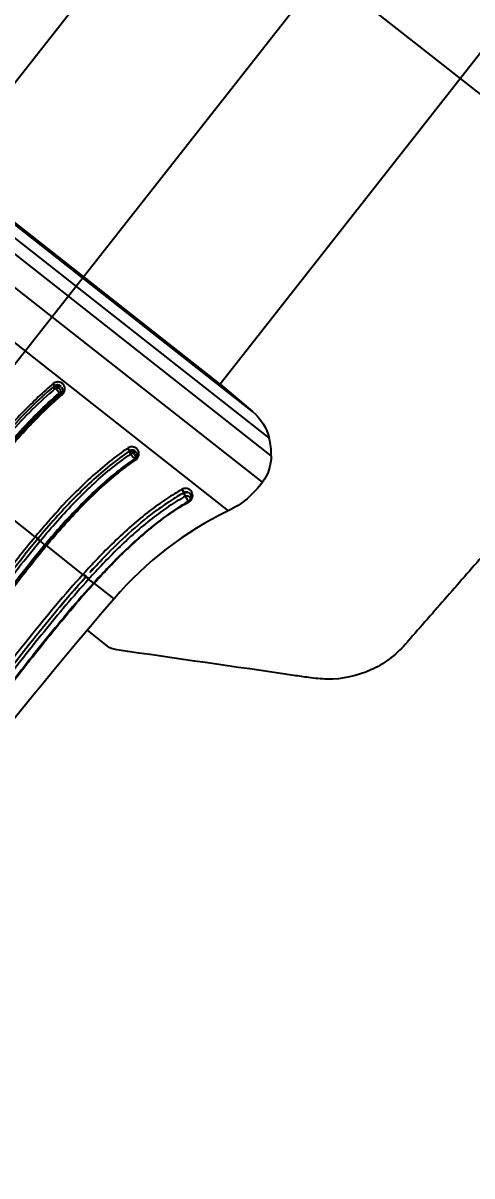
# Model space of a CAD drawing. Header units: millimetres. Extents: x 1145859089 to 1147511753, y -1047484727 to -1047247487.
# Drawn here: x 1146994326.9 to 1146994370.8, y -1047433641.6 to -1047433528.8 of the extents above; entities that cross this region are included whole.
import ezdxf
from ezdxf.xclip import XClip

# ---------------------------------------------------------------- set-up
doc = ezdxf.new("R2010")
doc.units = ezdxf.units.MM
doc.header["$LTSCALE"] = 100
doc.header["$MEASUREMENT"] = 0
doc.header["$XCLIPFRAME"] = 2
doc.linetypes.add('단지배치도$0$CENTER', pattern=[31, 30, -0.5, 0, -0.5])
doc.layers.get('0').update_dxf_attribs({"linetype": 'CONTINUOUS'})
for name, color, linetype in [('XREF', 135, 'CONTINUOUS'), ('단지배치도$0$S240910', 33, 'CONTINUOUS'), ('단지배치도$0$W240910', 135, 'CONTINUOUS')]:
    doc.layers.add(name, color=color, linetype=linetype)
doc.styles.add('단지배치도$0$WS1', font='romans.shx', dxfattribs={"width": 0.8, "bigfont": 'whgtxt.shx'})

# ---------------------------------------------------------------- blocks, each defined once
blk = doc.blocks.new('단지배치도$0$zw$9902')
at = {"layer": '단지배치도$0$W240910', "linetype": '단지배치도$0$CENTER', "ltscale": 50}
blk.add_line((64681.94, -62205.46), (64200.6, -61826.94), dxfattribs=at)
at = {"layer": '단지배치도$0$W240910', "linetype": '단지배치도$0$CENTER', "ltscale": 20}
blk.add_line((64471.17, -62339.95), (64762.94, -61968.93), dxfattribs=at)
at = {"layer": '단지배치도$0$W240910', "linetype": 'ByBlock', "ltscale": 20}
for p, q in [((64627.15, -62114.11), (64580.18, -62173.83)), ((64653.87, -62135.12), (64606.91, -62194.84)), ((64611.93, -62201.85), (64572.19, -62170.6)), ((64573.89, -62170.4), (64611.73, -62200.15)), ((64610.1, -62197.54), (64576.81, -62171.36)), ((64611.06, -62204.45), (64569.87, -62172.06)), ((64606.91, -62194.84), (64580.18, -62173.83)), ((64567.95, -62175.97), (64607.71, -62207.24)), ((64606.91, -62194.84), (64610.1, -62197.54)), ((64588.83, -62209.79), (64583.05, -62205.23)), ((64588.85, -62209.76), (64588.83, -62209.79)), ((64589.09, -62209.97), (64589.06, -62210)), ((64589.29, -62210.2), (64589.31, -62210.21)), ((64589.32, -62210.17), (64589.3, -62210.2)), ((64589.79, -62210.56), (64589.77, -62210.58)), ((64589.77, -62210.58), (64589.77, -62210.58)), ((64589.84, -62210.63), (64589.86, -62210.61)), ((64589.86, -62210.61), (64589.86, -62210.61)), ((64593.5, -62213.46), (64589.93, -62210.64)), ((64593.82, -62213.66), (64593.78, -62213.7)), ((64594.08, -62213.9), (64594.05, -62213.94)), ((64594.53, -62214.31), (64594.51, -62214.3)), ((64594.55, -62214.33), (64594.55, -62214.33)), ((64594.55, -62214.33), (64594.55, -62214.33)), ((64594.55, -62214.33), (64594.56, -62214.33)), ((64594.56, -62214.33), (64594.56, -62214.32)), ((64594.56, -62214.32), (64594.56, -62214.32)), ((64594.56, -62214.32), (64594.56, -62214.32)), ((64594.56, -62214.32), (64594.56, -62214.32)), ((64594.56, -62214.32), (64594.56, -62214.32)), ((64594.56, -62214.33), (64594.56, -62214.33)), ((64594.56, -62214.33), (64594.56, -62214.33)), ((64594.56, -62214.33), (64594.56, -62214.33)), ((64594.56, -62214.33), (64594.56, -62214.33)), ((64594.56, -62214.33), (64594.56, -62214.33)), ((64594.56, -62214.33), (64594.56, -62214.33)), ((64594.56, -62214.33), (64594.56, -62214.33)), ((64594.56, -62214.33), (64594.56, -62214.33)), ((64594.56, -62214.33), (64594.56, -62214.33)), ((64594.56, -62214.33), (64594.56, -62214.33)), ((64594.57, -62214.35), (64594.6, -62214.32)), ((64594.57, -62214.35), (64594.57, -62214.35)), ((64596.54, -62215.85), (64594.6, -62214.32)), ((64590.82, -62218.7), (64590.94, -62218.55)), ((64593.92, -62218.93), (64596.04, -62220.6))]:
    blk.add_line(p, q, dxfattribs=at)
for centre, radius, start, end in [((64605.26, -62201.77), 6.67, 359.3121, 14.0621), ((64622.7, -62238.27), 34.46, 115.788, 139.3968), ((64436.24, -62405.47), 248.11, 51.9007, 51.9054), ((64436.59, -62405.06), 247.56, 51.9008, 51.9055), ((64437.03, -62404.53), 246.87, 51.9008, 51.9056), ((64437.37, -62403.93), 246.19, 51.8728, 51.8775), ((64437.91, -62403.47), 245.5, 51.901, 51.9057), ((64438.18, -62402.97), 244.94, 51.8728, 51.8776), ((64438.69, -62402.35), 244.14, 51.8729, 51.8777), ((64439.04, -62401.94), 243.6, 51.8729, 51.8777), ((64439.4, -62401.32), 242.89, 51.8447, 51.8495), ((64439.94, -62400.85), 242.19, 51.873, 51.8778), ((64440.19, -62400.38), 241.67, 51.8448, 51.8495), ((64440.61, -62399.88), 241, 51.8448, 51.8496), ((64441.08, -62399.31), 240.27, 51.8448, 51.8496), ((64441.78, -62398.46), 239.17, 51.8448, 51.8496), ((64441.85, -62398.4), 239.08, 51.8448, 51.8497), ((64441.35, -62398.88), 239.76, 51.8164, 51.8212), ((64443, -62397), 237.26, 51.8449, 51.8497), ((64446.03, -62392.99), 232.24, 51.8163, 51.8213), ((64442.79, -62397.14), 237.51, 51.8164, 51.8212), ((64433.76, -62408.66), 252.14, 51.8166, 51.8211), ((64446.52, -62392.27), 231.37, 51.7879, 51.7929), ((64467.18, -62366.23), 198.13, 51.8158, 51.8218), ((64438.56, -62402.45), 244.29, 51.787, 51.7915), ((64192.4, -62715.12), 642.24, 51.78532, 51.78689), ((64465.85, -62367.86), 200.23, 51.7901, 51.7965), ((64479.45, -62350.6), 178.26, 51.7801, 51.7912), ((64295.39, -62584.2), 475.66, 51.7654, 51.7708), ((64592.19, -62207.53), 3.89, 231.6665, 231.7392), ((64592.08, -62207.67), 3.71, 231.6633, 231.7381), ((64591.93, -62207.85), 3.48, 231.9003, 231.9786), ((64593.29, -62206.17), 5.62, 231.3515, 231.4655), ((64591.74, -62208.09), 3.18, 231.9004, 231.9842), ((64591.58, -62208.31), 2.9, 231.9006, 231.99), ((64591.41, -62208.51), 2.64, 232.1618, 232.2572), ((64590.99, -62209.07), 1.91, 231.4198, 231.6715), ((64590.93, -62209.15), 1.81, 231.6267, 231.7931), ((64591.26, -62208.71), 2.39, 232.1711, 232.2735), ((64591.11, -62208.9), 2.14, 232.3199, 232.4302), ((64590.96, -62209.09), 1.9, 232.4807, 232.6001), ((64590.95, -62209.12), 1.84, 231.888, 232.0199), ((64592.68, -62206.9), 4.66, 231.9418, 231.9897), ((64590.65, -62209.51), 1.35, 231.9853, 232.1721), ((64590.83, -62209.27), 1.68, 232.5078, 232.6376), ((64590.7, -62209.43), 1.47, 232.6896, 232.8316), ((64590.58, -62209.59), 1.28, 232.8965, 233.0525), ((64590.48, -62209.73), 1.08, 232.4739, 232.6755), ((64590.62, -62209.55), 1.3, 232.3155, 232.4884), ((64590.66, -62209.49), 1.37, 232.2829, 232.4565), ((64590.47, -62209.74), 1.09, 233.1253, 233.2982), ((64590.37, -62209.87), 0.925, 233.196, 233.3887), ((64590.28, -62209.99), 0.776, 233.47, 233.6865), ((64590.2, -62210.1), 0.641, 233.5923, 233.8356), ((64590.13, -62210.2), 0.516, 233.9416, 234.223), ((64590.17, -62210.14), 0.559, 233.5011, 233.8199), ((64590.24, -62210.05), 0.672, 233.0715, 233.352), ((64590.31, -62209.96), 0.792, 232.8489, 233.1001), ((64590.38, -62209.86), 0.91, 232.8026, 233.0324), ((64590.06, -62210.29), 0.404, 234.3562, 234.6874), ((64590.01, -62210.36), 0.321, 234.8529, 235.2338), ((64589.98, -62210.41), 0.262, 235.1844, 235.6059), ((64589.93, -62210.48), 0.177, 235.5312, 236.0883), ((64589.89, -62210.54), 0.105, 236.6646, 237.4978), ((64589.88, -62210.55), 0.0874, 237.1011, 237.9577), ((64590.11, -62210.23), 0.456, 233.5968, 233.9637), ((64589.94, -62210.46), 0.17, 235.2194, 235.9393), ((64589.97, -62210.42), 0.225, 234.7308, 235.3212), ((64590.01, -62210.36), 0.292, 234.2857, 234.7831), ((64590.06, -62210.3), 0.369, 233.9233, 234.3461), ((64589.92, -62210.49), 0.159, 238.0239, 238.4117), ((64589.85, -62210.6), 0.0319, 241.4485, 243.1275), ((64589.84, -62210.62), 0.0083, 246.825, 252.8522), ((64589.84, -62210.62), 0.0059, 253.153, 261.1104), ((64589.87, -62210.57), 0.0362, 238.6638, 240.7401), ((64589.88, -62210.55), 0.0583, 237.1214, 238.6132), ((64589.9, -62210.53), 0.0864, 236.5947, 237.7338), ((64589.92, -62210.5), 0.124, 235.8417, 236.7302), ((64589.86, -62210.6), 0.0016, 244.4995, 263.5451), ((64589.86, -62210.6), 0.0047, 243.1219, 251.7377), ((64589.86, -62210.6), 0.0108, 241.3019, 246.1773), ((64589.86, -62210.59), 0.0209, 239.1711, 242.1958), ((64589.86, -62210.61), 0.000474, 245.5299, 289.9272), ((64239.98, -62666.37), 574.51, 51.94906, 51.9538), ((64463.19, -62381.11), 212.29, 51.9247, 51.9344), ((64449.84, -62398.28), 234.05, 51.9382, 51.944), ((64136.26, -62798.25), 742.28, 51.91283, 51.91423), ((64420.99, -62435.13), 280.84, 51.9311, 51.9352), ((64455.09, -62391.41), 225.4, 51.8967, 51.9022), ((64433.6, -62419.07), 260.42, 51.9268, 51.9314), ((64421.04, -62434.93), 280.66, 51.901, 51.9052), ((64432.73, -62420.05), 261.73, 51.9006, 51.9051), ((64437.84, -62413.56), 253.48, 51.9004, 51.905), ((64436.01, -62415.73), 256.32, 51.8727, 51.8772), ((64436.19, -62415.74), 256.21, 51.9011, 51.9056), ((64438.16, -62413.06), 252.89, 51.873, 51.8776), ((64439.75, -62411.06), 250.33, 51.8731, 51.8777), ((64440.65, -62409.96), 248.91, 51.8732, 51.8779), ((64441.73, -62408.61), 247.17, 51.8734, 51.878), ((64442.97, -62407.06), 245.2, 51.8735, 51.8782), ((64444.17, -62405.38), 243.13, 51.8451, 51.8498), ((64445.22, -62404.07), 241.45, 51.8451, 51.8498), ((64446.55, -62402.6), 239.47, 51.8739, 51.8787), ((64447.6, -62401.1), 237.65, 51.8452, 51.85), ((64448.75, -62399.48), 235.66, 51.8164, 51.8212), ((64449.9, -62398.25), 233.98, 51.8454, 51.8502), ((64451.03, -62396.65), 232.03, 51.8164, 51.8213), ((64452.23, -62395.34), 230.25, 51.8455, 51.8504), ((64453.29, -62393.84), 228.42, 51.8164, 51.8213), ((64454.48, -62392.36), 226.53, 51.8164, 51.8213), ((64594.57, -62214.32), 0.0201, 203.187, 204.0935), ((64594.56, -62214.33), 0.00405, 194.426, 198.5892), ((64594.56, -62214.33), 0.00154, 175.6969, 188.4135), ((64594.56, -62214.33), 0.00192, 166.0708, 177.4299), ((64594.64, -62214.27), 0.101, 217.5381, 218.0271), ((64594.63, -62214.28), 0.0868, 216.8375, 217.3835), ((64594.62, -62214.29), 0.0718, 215.6687, 216.2827), ((64594.61, -62214.3), 0.0595, 216.0786, 216.768), ((64594.6, -62214.31), 0.0483, 214.0668, 214.8628), ((64594.59, -62214.31), 0.038, 213.501, 214.436), ((64594.58, -62214.31), 0.0308, 211.9013, 212.9673), ((64594.58, -62214.32), 0.0257, 211.0658, 212.2306), ((64594.57, -62214.32), 0.0178, 208.8059, 210.3337), ((64594.56, -62214.33), 0.0108, 207.1376, 209.3956), ((64594.56, -62214.33), 0.00958, 203.4534, 205.6736), ((64594.81, -62214.12), 0.331, 221.0056, 221.2294), ((64594.79, -62214.15), 0.298, 220.6574, 220.8983), ((64594.77, -62214.17), 0.266, 220.1927, 220.4519), ((64594.74, -62214.19), 0.235, 220.1737, 220.4543), ((64594.72, -62214.2), 0.21, 219.7517, 220.0557), ((64594.7, -62214.22), 0.184, 219.1825, 219.5142), ((64594.68, -62214.24), 0.16, 219.1089, 219.4712), ((64594.67, -62214.25), 0.139, 218.4469, 218.8456), ((64594.65, -62214.26), 0.119, 218.3228, 218.762), ((64594.9, -62214.05), 0.441, 221.6017, 221.7866), ((64594.87, -62214.08), 0.405, 221.305, 221.5006), ((64594.84, -62214.1), 0.368, 221.4097, 221.6183), ((64984.57, -62548.69), 511.23, 139.3775, 145.7415)]:
    blk.add_arc(centre, radius, start, end, dxfattribs=at)
blk.add_rational_spline([(64655.89, -62184.98), (64640.49, -62202.67), (64625.04, -62220.31)], [1, 0.999998462546, 1], degree=2, dxfattribs=at)
for points, knots in [([(64590.59, -62194.8), (64590.1, -62195.21), (64589.13, -62196.08), (64587.66, -62197.53), (64586.2, -62199.09), (64584.77, -62200.77), (64583.35, -62202.53), (64582.42, -62203.75), (64581.96, -62204.38)], [0, 0, 0, 0, 0.166667, 0.333333, 0.5, 0.666667, 0.833333, 1, 1, 1, 1]), ([(64590.69, -62195.04), (64589.03, -62196.43), (64586.02, -62199.5), (64583.38, -62202.84), (64582.12, -62204.54)], [0.032516, 0.032516, 0.032516, 0.032516, 1.644045, 3.254881, 3.254881, 3.254881, 3.254881]), ([(64590.79, -62195.28), (64590.73, -62195.33), (64590.5, -62195.28), (64590.63, -62195.09), (64590.69, -62195.04)], [0, 0, 0, 0, 0.0002526869, 0.000499433, 0.000499433, 0.000499433, 0.000499433]), ([(64590.59, -62194.8), (64590.6, -62194.82), (64590.64, -62194.87), (64590.69, -62194.95), (64590.7, -62195.01), (64590.69, -62195.03), (64590.69, -62195.04)], [0, 0, 0, 0, 0.202316, 0.499974, 0.797632, 1, 1, 1, 1]), ([(64590.69, -62195.04), (64590.79, -62194.95), (64591.03, -62194.88), (64591.3, -62195), (64591.39, -62195.1), (64591.42, -62195.14)], [0, 0, 0, 0, 0.0004225914, 0.0006964654, 0.0008375649, 0.0008375649, 0.0008375649, 0.0008375649]), ([(64590.79, -62195.28), (64589.25, -62196.57), (64586.3, -62199.52), (64583.59, -62202.94), (64582.29, -62204.7)], [0, 0, 0, 0, 0.499985, 1, 1, 1, 1]), ([(64582.79, -62205.05), (64584.08, -62203.3), (64586.12, -62200.73), (64588.97, -62197.7), (64590.45, -62196.35), (64591.18, -62195.74)], [0, 0, 0, 0, 0.504987, 0.762485, 1, 1, 1, 1]), ([(64582.92, -62205.13), (64583.38, -62204.52), (64584.29, -62203.33), (64585.67, -62201.6), (64587.07, -62199.97), (64588.48, -62198.46), (64589.9, -62197.06), (64590.85, -62196.21), (64591.33, -62195.8)], [0, 0, 0, 0, 0.166667, 0.333333, 0.5, 0.666667, 0.833333, 1, 1, 1, 1]), ([(64583.05, -62205.24), (64584, -62203.94), (64585.9, -62201.52), (64588.68, -62198.41), (64590.55, -62196.66), (64591.48, -62195.87)], [0, 0, 0, 0, 0.333333, 0.666667, 1, 1, 1, 1]), ([(64591.18, -62195.74), (64591.23, -62195.69), (64591.29, -62195.6), (64591.29, -62195.42), (64591.2, -62195.29), (64591.08, -62195.21), (64590.92, -62195.2), (64590.83, -62195.24), (64590.79, -62195.28)], [0, 0, 0, 0, 0.166667, 0.333333, 0.5, 0.666667, 0.833333, 1, 1, 1, 1]), ([(64591.18, -62195.74), (64591.13, -62195.78), (64591.13, -62195.94), (64591.29, -62195.84), (64591.33, -62195.8)], [0, 0, 0, 0, 0.0001965946, 0.0003867879, 0.0003867879, 0.0003867879, 0.0003867879]), ([(64591.33, -62195.81), (64591.34, -62195.8), (64591.37, -62195.8), (64591.42, -62195.82), (64591.46, -62195.85), (64591.48, -62195.87)], [0, 0, 0, 0, 0.333333, 0.666667, 1, 1, 1, 1]), ([(64598.03, -62201.4), (64598.09, -62201.36), (64598.22, -62201.31), (64598.42, -62201.31), (64598.58, -62201.37), (64598.68, -62201.46), (64598.72, -62201.52), (64598.72, -62201.53)], [0, 0, 0, 0, 0.125, 0.25, 0.375, 0.5, 0.5274405, 0.5274405, 0.5274405, 0.5274405]), ([(64598.18, -62201.69), (64598.19, -62201.68), (64598.22, -62201.66), (64598.29, -62201.64), (64598.35, -62201.64), (64598.42, -62201.65), (64598.48, -62201.67), (64598.55, -62201.71), (64598.6, -62201.77), (64598.64, -62201.85), (64598.65, -62201.93), (64598.64, -62202.01), (64598.62, -62202.08), (64598.57, -62202.14), (64598.54, -62202.17), (64598.52, -62202.19)], [0, 0, 0, 0, 0.076923, 0.153846, 0.230769, 0.307692, 0.384615, 0.461538, 0.538462, 0.615385, 0.692308, 0.769231, 0.846154, 0.923077, 1, 1, 1, 1]), ([(64598.76, -62201.6), (64598.78, -62201.62), (64598.81, -62201.7), (64598.83, -62201.84), (64598.76, -62202.08), (64598.66, -62202.18), (64598.6, -62202.22)], [0.5842789, 0.5842789, 0.5842789, 0.5842789, 0.625, 0.75, 0.875, 1, 1, 1, 1]), ([(64603.19, -62205.14), (64602.71, -62205.42), (64601.7, -62206.03), (64600, -62207.24), (64598.25, -62208.68), (64596.52, -62210.29), (64594.9, -62211.93), (64593.98, -62212.93), (64593.54, -62213.41)], [0, 0, 0, 0, 0.166667, 0.333333, 0.5, 0.666667, 0.833333, 1, 1, 1, 1]), ([(64603.88, -62206.35), (64603.9, -62206.34), (64603.95, -62206.31), (64604.02, -62206.25), (64604.08, -62206.19), (64604.13, -62206.12), (64604.17, -62206.04), (64604.2, -62205.96), (64604.23, -62205.87), (64604.24, -62205.77), (64604.23, -62205.67), (64604.21, -62205.56), (64604.17, -62205.44), (64604.11, -62205.33), (64604.03, -62205.24), (64603.95, -62205.17), (64603.85, -62205.12), (64603.76, -62205.08), (64603.66, -62205.06), (64603.55, -62205.05), (64603.45, -62205.05), (64603.36, -62205.07), (64603.27, -62205.1), (64603.22, -62205.13), (64603.19, -62205.14)], [0, 0, 0, 0, 0.045455, 0.090909, 0.136364, 0.181818, 0.227273, 0.272727, 0.318182, 0.363636, 0.409091, 0.454545, 0.5, 0.545455, 0.590909, 0.636364, 0.681818, 0.727273, 0.772727, 0.818182, 0.863636, 0.909091, 0.954545, 1, 1, 1, 1]), ([(64603.53, -62205.8), (64603, -62206.11), (64601.92, -62206.77), (64600.27, -62207.96), (64598.57, -62209.38), (64596.92, -62210.91), (64595.44, -62212.43), (64594.52, -62213.42), (64594.08, -62213.9)], [0, 0, 0, 0, 0.166667, 0.333333, 0.5, 0.666667, 0.833333, 1, 1, 1, 1]), ([(64603.83, -62206.33), (64603.34, -62206.6), (64602.33, -62207.21), (64600.67, -62208.45), (64598.96, -62209.86), (64597.32, -62211.4), (64595.81, -62212.95), (64594.94, -62213.87), (64594.53, -62214.31)], [0, 0, 0, 0, 0.166667, 0.333333, 0.5, 0.666667, 0.833333, 1, 1, 1, 1]), ([(64594.6, -62214.32), (64595.02, -62213.85), (64595.92, -62212.88), (64597.44, -62211.34), (64599.13, -62209.77), (64600.84, -62208.35), (64602.41, -62207.23), (64603.4, -62206.62), (64603.88, -62206.35)], [0, 0, 0, 0, 0.166667, 0.333333, 0.5, 0.666667, 0.833333, 1, 1, 1, 1]), ([(64598.92, -62209.94), (64599.03, -62209.85), (64599.35, -62209.57), (64599.93, -62209.08), (64600.7, -62208.46), (64601.59, -62207.8), (64602.62, -62207.09), (64603.42, -62206.59), (64603.86, -62206.34)], [0.5751931, 0.5751931, 0.5751931, 0.5751931, 0.6153846, 0.6923077, 0.7692308, 0.8461538, 0.9230769, 1, 1, 1, 1]), ([(64603.36, -62205.48), (64602.96, -62205.7), (64602.23, -62206.14), (64601.18, -62206.87), (64600.78, -62207.15)], [0, 0, 0, 0, 0.1666667, 0.2715337, 0.2715337, 0.2715337, 0.2715337]), ([(64603.36, -62205.48), (64603.39, -62205.46), (64603.44, -62205.43), (64603.53, -62205.41), (64603.6, -62205.41), (64603.67, -62205.41), (64603.7, -62205.42), (64603.71, -62205.41)], [0, 0, 0, 0, 0.0625, 0.125, 0.1875, 0.25, 0.2602984, 0.2602984, 0.2602984, 0.2602984]), ([(64603.57, -62205.76), (64603.56, -62205.76), (64603.54, -62205.77), (64603.52, -62205.78), (64603.53, -62205.8)], [3.4182202, 3.4182202, 3.4182202, 3.4182202, 3.4632361, 3.5466102, 3.5466102, 3.5466102, 3.5466102]), ([(64603.83, -62206.33), (64603.85, -62206.31), (64603.89, -62206.28), (64603.93, -62206.23), (64603.96, -62206.18), (64603.98, -62206.11), (64603.98, -62206.05), (64603.97, -62205.98), (64603.94, -62205.92), (64603.91, -62205.88), (64603.88, -62205.84), (64603.84, -62205.81), (64603.79, -62205.79), (64603.75, -62205.77), (64603.7, -62205.76), (64603.65, -62205.76), (64603.6, -62205.77), (64603.56, -62205.79), (64603.54, -62205.8), (64603.53, -62205.8)], [0, 0, 0, 0, 0.058824, 0.117647, 0.176471, 0.235294, 0.294118, 0.352941, 0.411765, 0.470588, 0.529412, 0.588235, 0.647059, 0.705882, 0.764706, 0.823529, 0.882353, 0.941176, 1, 1, 1, 1]), ([(64603.57, -62205.76), (64603.57, -62205.76), (64603.57, -62205.77), (64603.57, -62205.78), (64603.53, -62205.8)], [0.79887849, 0.79887849, 0.79887849, 0.79887849, 0.82392641, 0.86835656, 0.86835656, 0.86835656, 0.86835656]), ([(64603.89, -62206.31), (64603.88, -62206.31), (64603.88, -62206.31), (64603.87, -62206.31), (64603.83, -62206.33)], [0.79887849, 0.79887849, 0.79887849, 0.79887849, 0.82392641, 0.87012255, 0.87012255, 0.87012255, 0.87012255]), ([(64603.83, -62206.33), (64603.85, -62206.33), (64603.87, -62206.33), (64603.88, -62206.32), (64603.89, -62206.31), (64603.89, -62206.31)], [0.3963075, 0.3963075, 0.3963075, 0.3963075, 0.4565302, 0.488611, 0.4993046, 0.4993046, 0.4993046, 0.4993046]), ([(64604.09, -62206.04), (64604.09, -62206.05), (64604.08, -62206.09), (64604.04, -62206.16), (64603.99, -62206.24), (64603.93, -62206.3), (64603.88, -62206.33), (64603.86, -62206.34)], [0.7332749, 0.7332749, 0.7332749, 0.7332749, 0.75, 0.8125, 0.875, 0.9375, 1, 1, 1, 1]), ([(64603.89, -62205.5), (64603.91, -62205.51), (64603.96, -62205.55), (64604.01, -62205.6), (64604.03, -62205.63), (64604.03, -62205.63)], [0.3928495, 0.3928495, 0.3928495, 0.3928495, 0.4375, 0.5, 0.5020966, 0.5020966, 0.5020966, 0.5020966]), ([(64604.03, -62205.63), (64604.05, -62205.67), (64604.11, -62205.79), (64604.12, -62205.93), (64604.09, -62206.04)], [0, 0, 0, 0, 0.227922, 1, 1, 1, 1]), ([(64604.09, -62205.75), (64604.1, -62205.79), (64604.11, -62205.86), (64604.11, -62205.96), (64604.1, -62206.02), (64604.09, -62206.04)], [0.5722293, 0.5722293, 0.5722293, 0.5722293, 0.625, 0.6875, 0.7332749, 0.7332749, 0.7332749, 0.7332749]), ([(64594.43, -62212.99), (64594.93, -62212.45), (64596.93, -62210.35), (64599.06, -62208.41), (64600.78, -62207.15)], [4.278377, 4.278377, 4.278377, 4.278377, 7.084866, 15.302554, 15.302554, 15.302554, 15.302554]), ([(64600.6, -62208.54), (64599.2, -62209.63), (64597.17, -62211.53), (64595.24, -62213.57), (64594.56, -62214.32)], [1.818967, 1.818967, 1.818967, 1.818967, 38.297208, 58.78155, 58.78155, 58.78155, 58.78155]), ([(64588.84, -62209.79), (64588.88, -62209.82), (64589.01, -62209.93), (64589.07, -62209.99), (64589.07, -62209.99)], [4.099239, 4.099239, 4.099239, 4.099239, 11.951027, 19.818394, 19.818394, 19.818394, 19.818394]), ([(64557.7, -62257.41), (64560.26, -62253.7), (64564, -62247.84), (64568.97, -62239.88), (64574.14, -62231.62), (64579.45, -62223.44), (64584.98, -62215.64), (64587.85, -62211.93), (64589.29, -62210.2)], [0, 0, 0, 0, 0.237508, 0.366258, 0.495008, 0.752508, 0.881258, 1, 1, 1, 1]), ([(64589.77, -62210.58), (64587.49, -62213.31), (64583.6, -62218.54), (64576.95, -62228.33), (64568.73, -62241.32), (64562.2, -62251.91), (64558.18, -62257.79)], [0, 0, 0, 0, 0.0106829, 0.01958001, 0.03558159, 0.05692949, 0.05692949, 0.05692949, 0.05692949]), ([(64558.22, -62257.82), (64560.85, -62253.99), (64565.97, -62245.98), (64573.51, -62233.82), (64581.33, -62221.85), (64586.88, -62214.17), (64589.84, -62210.63)], [0.123852, 0.123852, 0.123852, 0.123852, 3.008546, 6.018243, 9.02794, 11.913787, 11.913787, 11.913787, 11.913787]), ([(64589.09, -62209.97), (64589.09, -62209.97), (64589.15, -62210.03), (64589.28, -62210.13), (64589.32, -62210.17)], [2.80045, 2.80045, 2.80045, 2.80045, 8.174689, 13.54896, 13.54896, 13.54896, 13.54896]), ([(64589.93, -62210.64), (64589.91, -62210.63), (64589.89, -62210.62), (64589.86, -62210.61), (64589.86, -62210.61), (64589.86, -62210.61)], [0, 0, 0, 0, 0.333333, 0.666667, 1, 1, 1, 1]), ([(64574.54, -62230.47), (64574.72, -62230.19), (64578.91, -62223.72), (64583.22, -62217.3), (64587.82, -62211.52)], [0, 0, 0, 0, 0.043102, 1, 1, 1, 1]), ([(64595.85, -62212.96), (64596.11, -62212.66), (64596.41, -62212.35), (64596.71, -62212.05), (64596.74, -62212.02)], [16.200532, 16.200532, 16.200532, 16.200532, 25.271161, 26.185555, 26.185555, 26.185555, 26.185555]), ([(64593.5, -62213.46), (64592.64, -62214.41), (64590.84, -62216.47), (64587.92, -62220.06), (64584.74, -62224.14), (64581.28, -62228.75), (64577.47, -62233.94), (64573.21, -62239.85), (64568.31, -62246.76), (64563.59, -62253.46), (64560.88, -62257.23), (64559.59, -62258.99)], [0, 0, 0, 0, 0.111111, 0.222222, 0.333333, 0.444444, 0.555556, 0.666667, 0.777778, 0.888889, 1, 1, 1, 1]), ([(64594.05, -62213.94), (64592.54, -62215.6), (64589.54, -62219.19), (64585.16, -62224.79), (64580.79, -62230.63), (64576.5, -62236.53), (64572.25, -62242.46), (64568.04, -62248.43), (64564.05, -62254.09), (64561.43, -62257.73), (64560.22, -62259.39)], [0, 0, 0, 0, 0.118744, 0.247494, 0.376244, 0.504993, 0.633743, 0.762493, 0.891243, 1, 1, 1, 1]), ([(64594.53, -62214.31), (64592.94, -62216.07), (64589.9, -62219.7), (64585.55, -62225.28), (64581.3, -62230.95), (64577.83, -62235.72), (64574.38, -62240.52), (64570.96, -62245.33), (64566.2, -62252.09), (64562.78, -62256.91), (64560.69, -62259.76)], [0, 0, 0, 0, 0.00709361, 0.01418547, 0.02127667, 0.02836778, 0.03191301, 0.03900351, 0.04609361, 0.05672771, 0.05672771, 0.05672771, 0.05672771]), ([(64560.69, -62259.84), (64561.28, -62259.02), (64562.58, -62257.23), (64565.28, -62253.46), (64568.77, -62248.52), (64572.94, -62242.61), (64577.16, -62236.73), (64581.42, -62230.88), (64585.03, -62226.06), (64587.98, -62222.25), (64590.24, -62219.42), (64592.42, -62216.77), (64593.89, -62215.1), (64594.57, -62214.35)], [0, 0, 0, 0, 0.053753, 0.117503, 0.245004, 0.372505, 0.500005, 0.627506, 0.755006, 0.818756, 0.882507, 0.946257, 1, 1, 1, 1]), ([(64560.71, -62259.78), (64562.38, -62257.5), (64564.03, -62255.19), (64567.86, -62249.79), (64570.03, -62246.69), (64574.41, -62240.53), (64576.61, -62237.46), (64581.05, -62231.36), (64583.29, -62228.33), (64589.73, -62219.9), (64592.34, -62216.77), (64594.55, -62214.33)], [0, 0, 0, 0, 0.135041, 0.135041, 0.315029, 0.315029, 0.494789, 0.494789, 0.67443, 0.67443, 1, 1, 1, 1]), ([(64580.09, -62231.01), (64580.09, -62231), (64580.12, -62230.96), (64580.2, -62230.85), (64580.41, -62230.57), (64580.83, -62229.99), (64581.9, -62228.55), (64584.6, -62224.95), (64588.6, -62219.77), (64592.04, -62215.63), (64593.69, -62213.8)], [0, 0, 0, 0, 0.001922, 0.006725, 0.018735, 0.04876, 0.105058, 0.264569, 0.663358, 1, 1, 1, 1]), ([(64593.54, -62213.41), (64593.54, -62213.42), (64593.53, -62213.43), (64593.52, -62213.44), (64593.51, -62213.45), (64593.5, -62213.46)], [0, 0, 0, 0, 0.333333, 0.666667, 1, 1, 1, 1]), ([(64593.81, -62213.65), (64593.81, -62213.66), (64593.72, -62213.58), (64593.58, -62213.45), (64593.54, -62213.41)], [2.121554, 2.121554, 2.121554, 2.121554, 6.934416, 11.760936, 11.760936, 11.760936, 11.760936]), ([(64594.05, -62213.94), (64594.01, -62213.91), (64593.87, -62213.78), (64593.78, -62213.7), (64593.78, -62213.7)], [2.232937, 2.232937, 2.232937, 2.232937, 7.278857, 12.328552, 12.328552, 12.328552, 12.328552]), ([(64594.53, -62214.31), (64594.53, -62214.32), (64594.54, -62214.32), (64594.55, -62214.33), (64594.55, -62214.33), (64594.55, -62214.33)], [0, 0, 0, 0, 0.333333, 0.666667, 1, 1, 1, 1]), ([(64625.03, -62220.31), (64624.56, -62220.84), (64623.52, -62221.81), (64621.04, -62223.26), (64618.26, -62223.87), (64615.71, -62223.58), (64608.86, -62222.55), (64602.23, -62221.66), (64596.1, -62220.72), (64595.82, -62220.43)], [0, 0, 0, 0, 2.150943, 4.213586, 8.616621, 10.440412, 11.895892, 29.416902, 30.503738, 30.503738, 30.503738, 30.503738])]:
    blk.add_open_spline(points, degree=3, knots=knots, dxfattribs=at)
for points in [[(64591.48, -62195.87), (64591.51, -62195.84), (64591.58, -62195.77), (64591.66, -62195.65), (64591.71, -62195.5), (64591.74, -62195.35), (64591.73, -62195.21), (64591.69, -62195.07), (64591.62, -62194.95), (64591.54, -62194.84), (64591.44, -62194.76), (64591.33, -62194.7), (64591.21, -62194.65), (64591.09, -62194.63), (64590.95, -62194.64), (64590.82, -62194.67), (64590.69, -62194.72), (64590.62, -62194.77), (64590.59, -62194.8)], [(64591.42, -62195.14), (64591.59, -62195.35), (64591.54, -62195.69), (64591.3, -62195.83)], [(64591.42, -62195.72), (64591.53, -62195.58), (64591.56, -62195.39), (64591.47, -62195.22)], [(64589.67, -62197.29), (64587.96, -62198.92), (64586.33, -62200.76), (64584.78, -62202.71)], [(64610.1, -62197.54), (64610.9, -62198.21), (64611.48, -62199.14), (64611.73, -62200.15)], [(64597.89, -62201.11), (64597.3, -62201.51), (64596.11, -62202.38), (64594.25, -62203.98), (64592.37, -62205.77), (64590.57, -62207.76), (64589.42, -62209.09), (64588.85, -62209.76)], [(64598.03, -62201.4), (64597.41, -62201.83), (64596.17, -62202.75), (64594.32, -62204.34), (64592.54, -62206.08), (64590.79, -62207.96), (64589.65, -62209.29), (64589.09, -62209.97)], [(64589.32, -62210.17), (64589.87, -62209.51), (64591, -62208.21), (64592.76, -62206.3), (64594.58, -62204.52), (64596.4, -62202.97), (64597.59, -62202.09), (64598.18, -62201.69)], [(64598.67, -62202.26), (64598.7, -62202.24), (64598.76, -62202.18), (64598.85, -62202.09), (64598.92, -62201.97), (64598.97, -62201.83), (64598.99, -62201.67), (64598.96, -62201.5), (64598.9, -62201.34), (64598.81, -62201.21), (64598.7, -62201.11), (64598.58, -62201.04), (64598.45, -62201), (64598.33, -62200.98), (64598.21, -62200.98), (64598.09, -62201.01), (64597.98, -62201.05), (64597.92, -62201.09), (64597.89, -62201.11)], [(64597.89, -62201.11), (64597.91, -62201.13), (64597.96, -62201.18), (64598.02, -62201.28), (64598.05, -62201.36), (64598.04, -62201.39), (64598.03, -62201.4)], [(64598.18, -62201.69), (64598.15, -62201.67), (64598.11, -62201.62), (64598.05, -62201.52), (64598.02, -62201.44), (64598.03, -62201.41), (64598.03, -62201.4)], [(64598.72, -62201.53), (64598.73, -62201.53), (64598.73, -62201.54), (64598.73, -62201.54)], [(64598.76, -62201.6), (64598.75, -62201.58), (64598.74, -62201.56), (64598.73, -62201.54)], [(64611.93, -62201.85), (64611.92, -62202.78), (64611.61, -62203.7), (64611.06, -62204.45)], [(64598.52, -62202.19), (64597.92, -62202.59), (64596.73, -62203.47), (64594.96, -62205), (64593.17, -62206.75), (64591.43, -62208.63), (64590.32, -62209.91), (64589.79, -62210.56)], [(64589.86, -62210.61), (64590.39, -62209.97), (64591.47, -62208.7), (64593.21, -62206.82), (64594.97, -62205.1), (64596.78, -62203.54), (64597.99, -62202.64), (64598.6, -62202.22)], [(64589.93, -62210.64), (64590.46, -62210), (64591.56, -62208.73), (64593.32, -62206.83), (64595.13, -62205.06), (64596.94, -62203.51), (64598.1, -62202.65), (64598.67, -62202.26)], [(64598.6, -62202.22), (64598.58, -62202.23), (64598.55, -62202.22), (64598.52, -62202.19)], [(64598.67, -62202.26), (64598.64, -62202.23), (64598.61, -62202.22), (64598.6, -62202.22)], [(64603.36, -62205.47), (64603.37, -62205.47), (64603.37, -62205.45), (64603.34, -62205.38), (64603.3, -62205.28), (64603.24, -62205.2), (64603.21, -62205.16), (64603.19, -62205.14)], [(64611.06, -62204.45), (64610.2, -62205.64), (64609.04, -62206.61), (64607.71, -62207.25)], [(64603.36, -62205.48), (64603.36, -62205.48), (64603.36, -62205.51), (64603.38, -62205.58), (64603.43, -62205.66), (64603.48, -62205.75), (64603.51, -62205.79), (64603.53, -62205.8)], [(64603.71, -62205.41), (64603.79, -62205.43), (64603.85, -62205.47), (64603.89, -62205.5)], [(64603.86, -62206.34), (64603.85, -62206.34), (64603.84, -62206.34), (64603.83, -62206.33)], [(64603.88, -62206.35), (64603.87, -62206.34), (64603.86, -62206.34), (64603.86, -62206.34)], [(64588.84, -62209.79), (64587.73, -62211.11), (64585.44, -62214.01), (64581.78, -62219.05), (64577.82, -62224.82), (64573.5, -62231.43), (64568.72, -62239.01), (64564.45, -62245.84), (64560.59, -62251.9), (64558.24, -62255.42), (64557.12, -62257.04)], [(64588.85, -62209.76), (64588.88, -62209.78), (64588.93, -62209.82), (64589.02, -62209.9), (64589.08, -62209.95), (64589.09, -62209.96), (64589.09, -62209.96)], [(64586.77, -62214.62), (64587.72, -62213.36), (64588.72, -62212.1), (64589.77, -62210.83)], [(64589.06, -62210), (64588.64, -62210.5), (64588.23, -62211.01), (64587.82, -62211.52)], [(64589.06, -62210), (64589.06, -62210), (64589.08, -62210.02), (64589.13, -62210.07), (64589.22, -62210.14), (64589.27, -62210.18), (64589.29, -62210.2)], [(64589.77, -62210.83), (64589.82, -62210.77), (64589.88, -62210.7), (64589.93, -62210.64)], [(64596.73, -62212.02), (64596.8, -62211.95), (64596.87, -62211.89), (64596.93, -62211.81)], [(64597.1, -62211.64), (64597.19, -62211.57), (64597.26, -62211.5), (64597.34, -62211.42)], [(64594.43, -62212.99), (64594.23, -62213.21), (64594.02, -62213.43), (64593.82, -62213.66)], [(64594.54, -62212.86), (64594.33, -62213.09), (64594.12, -62213.31), (64593.92, -62213.54)], [(64591.22, -62216.63), (64591.98, -62215.73), (64592.75, -62214.84), (64593.54, -62213.97)], [(64593.77, -62213.7), (64593.77, -62213.7), (64593.76, -62213.69), (64593.71, -62213.64), (64593.63, -62213.57), (64593.55, -62213.5), (64593.52, -62213.47), (64593.5, -62213.46)], [(64593.64, -62213.85), (64593.69, -62213.8), (64593.73, -62213.75), (64593.77, -62213.7)], [(64593.78, -62213.7), (64593.75, -62213.73), (64593.72, -62213.76), (64593.69, -62213.8)], [(64594.08, -62213.9), (64594.07, -62213.89), (64594.04, -62213.85), (64593.96, -62213.78), (64593.88, -62213.71), (64593.83, -62213.67), (64593.82, -62213.66), (64593.82, -62213.66)], [(64594.55, -62214.33), (64594.56, -62214.33), (64594.56, -62214.32), (64594.56, -62214.32)], [(64594.58, -62214.3), (64594.58, -62214.3), (64594.59, -62214.31), (64594.6, -62214.32)]]:
    blk.add_open_spline(points, degree=3, dxfattribs=at)
at = {"layer": '단지배치도$0$S240910', "style": '단지배치도$0$WS1', "width": 0.8}
blk.add_text('FH:32.00', height=1200, dxfattribs=at).set_placement((60354.83, -63274.83))
blk = doc.blocks.new('단지배치도')
blk.add_blockref('단지배치도$0$zw$9902', (141034.19, 142437.16))

msp = doc.modelspace()

# ---------------------------------------------------------------- block references
at = {"layer": 'XREF'}
ref = msp.add_blockref('단지배치도', (1146788705.034274, -1047513806.462535), dxfattribs=at)
XClip(ref).set_block_clipping_path([(72982.4064819524, 34919.7593965302), (360382.4067475507, 255319.7593436702)])

doc.saveas('drawing.dxf')
